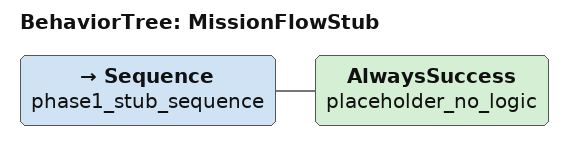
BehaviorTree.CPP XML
<!-- Phase-1 BehaviorTree.CPP artifact stub.
     No mission logic yet; this file only reserves the expected BT asset location. -->
<root BTCPP_format="4">
  <BehaviorTree ID="MissionFlowStub">
    <Sequence name="phase1_stub_sequence">
      <AlwaysSuccess name="placeholder_no_logic"/>
    </Sequence>
  </BehaviorTree>
</root>
